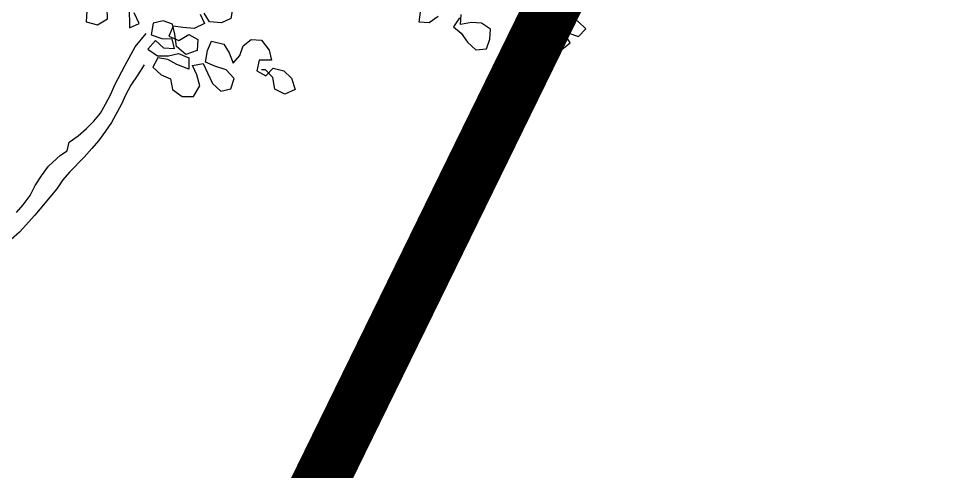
# Model space of a CAD drawing. Header units: inches. Extents: x 350994 to 353538, y 1581369 to 1583842.
# Drawn here: x 351702.494 to 351704.151, y 1583236.78 to 1583237.592 of the extents above; entities that cross this region are included whole.
import ezdxf

# ---------------------------------------------------------------- set-up
doc = ezdxf.new("R2010")
doc.units = ezdxf.units.IN
doc.header["$MEASUREMENT"] = 0
doc.linetypes.add('1', pattern=[0])
doc.linetypes.add('ACAD_ISO03W100', pattern=[30, 12, -18])
doc.layers.add('CW', color=94, linetype='1')
doc.layers.add('TREE', color=81, linetype='1')

# ---------------------------------------------------------------- blocks, each defined once
blk = doc.blocks.new('TREE_4')
at = {"color": 94}
for points in [[(1785, 4778.7), (1805.2, 4749.8), (1787.9, 4720.9), (1802.3, 4692), (1834.1, 4689.1), (1854.4, 4715.1), (1831.3, 4738.2), (1799.5, 4749.8), (1779.2, 4775.9), (1805.2, 4755.6), (1839.9, 4744), (1874.6, 4741.1), (1892, 4770), (1863.1, 4787.4), (1831.3, 4793.2), (1805.3, 4772.9), (1822.6, 4801.8)], [(1426.4, 4698.1), (1403.3, 4672.1), (1371.5, 4666.4), (1368.6, 4698.2)], [(1492.9, 4709.6), (1481.3, 4677.8), (1510.2, 4663.3), (1536.2, 4640.2), (1568, 4622.8), (1599.9, 4634.4), (1602.8, 4666.2), (1597, 4698), (1565.2, 4709.6), (1533.4, 4703.8), (1501.6, 4689.4), (1495.8, 4721.2)], [(1695.4, 4787.5), (1706.9, 4755.7), (1689.6, 4726.8), (1678, 4758.6)], [(336.2, 4453.4), (341.9, 4418.7), (379.5, 4418.6), (405.6, 4444.6), (396.9, 4476.4)], [(463.4, 4496.6), (480.7, 4433), (506.8, 4453.2), (483.7, 4482.1)], [(784.4, 4568.6), (787.3, 4536.8), (761.3, 4516.6), (723.7, 4510.8), (700.6, 4534)], [(689, 4528.2), (709.2, 4502.2), (680.3, 4479.1), (645.6, 4473.3), (613.8, 4470.5), (608, 4435.8), (642.6, 4429.9), (668.7, 4455.9), (700.5, 4447.2), (706.2, 4412.5), (674.4, 4392.3), (639.7, 4409.7), (625.3, 4447.3), (610.9, 4476.2), (579.1, 4479.2), (550.2, 4464.7), (553, 4427.1), (587.7, 4424.2), (619.5, 4430), (633.9, 4401), (602.1, 4395.3), (570.3, 4412.7), (553, 4380.9), (587.7, 4366.4), (622.4, 4375), (651.3, 4389.5), (686, 4383.6), (694.6, 4348.9), (654.1, 4354.8), (622.3, 4363.5), (590.5, 4360.6), (581.8, 4328.8), (613.6, 4311.4), (645.4, 4305.6), (659.9, 4273.8), (694.5, 4259.3), (729.2, 4268), (740.8, 4305.5), (723.5, 4337.4), (703.3, 4363.4), (735.1, 4377.8), (755.3, 4351.8), (778.4, 4322.8), (810.2, 4305.5), (839.2, 4319.9), (842.1, 4354.6), (810.3, 4374.9), (772.7, 4377.8), (740.9, 4383.6), (738.1, 4421.2), (743.9, 4453), (784.3, 4452.9), (807.4, 4429.8), (827.7, 4400.9), (842.1, 4429.8), (845.1, 4461.6), (865.3, 4487.6), (897.1, 4493.3), (928.9, 4467.3), (943.3, 4438.3), (905.8, 4429.7), (905.7, 4395), (937.5, 4386.3), (954.9, 4415.2), (989.6, 4415.2), (1018.5, 4397.8), (1038.7, 4366), (1009.8, 4342.9), (975.1, 4351.6), (960.6, 4386.3), (931.8, 4403.7), (920.2, 4400.8)], [(269.1, 3776.9), (283.6, 3805.8), (298, 3840.4), (306.7, 3875.1), (318.3, 3909.8), (332.8, 3944.5), (361.8, 3987.8), (379.1, 4005.2), (379.2, 4034.1), (402.3, 4060.1), (422.6, 4089), (440, 4117.9), (454.5, 4146.8), (463.2, 4178.6), (471.9, 4213.3), (477.7, 4245.1), (495.1, 4314.4), (512.5, 4378), (535.7, 4427.2)], [(552.9, 4328.8), (541.3, 4294.1), (526.8, 4256.6), (518.1, 4221.9), (512.3, 4190.1), (494.9, 4126.5), (483.3, 4094.7), (468.8, 4060), (454.3, 4031.1), (437, 3999.3), (402.2, 3941.5), (387.7, 3912.6), (376.1, 3880.8), (326.9, 3782.6), (292.1, 3719), (271.9, 3690.1)]]:
    blk.add_lwpolyline(points, dxfattribs=at)

msp = doc.modelspace()

# ---------------------------------------------------------------- linework, layer by layer
at = {"layer": 'CW', "color": 156, "linetype": 'ACAD_ISO03W100', "lineweight": 5, "ltscale": 0.1, "const_width": 0.1, "elevation": 92.9721}
msp.add_lwpolyline([(351812.9073, 1583459.5271), (351867.4126, 1583432.7238), (351890.8022, 1583483.7787), (352001.4776, 1583425.2648), (352052.368, 1583395.5885), (351946.6042, 1583130.2254), (351913.2208, 1583044.6973), (351772.2685, 1583093.8754), (351699.4256, 1583117.5295), (351652.2226, 1583132.8576), (351705.7883, 1583242.3933)], dxfattribs=at)

# ---------------------------------------------------------------- block references
at = {"layer": 'TREE', "lineweight": 5, "xscale": 0.0005632341247466223, "yscale": 0.0005632341529917539, "zscale": 0.0005632341444477617, "rotation": 346.4411541233163}
msp.add_blockref('TREE_4', (351701.8441, 1583235.2112), dxfattribs=at)

doc.saveas('drawing.dxf')
